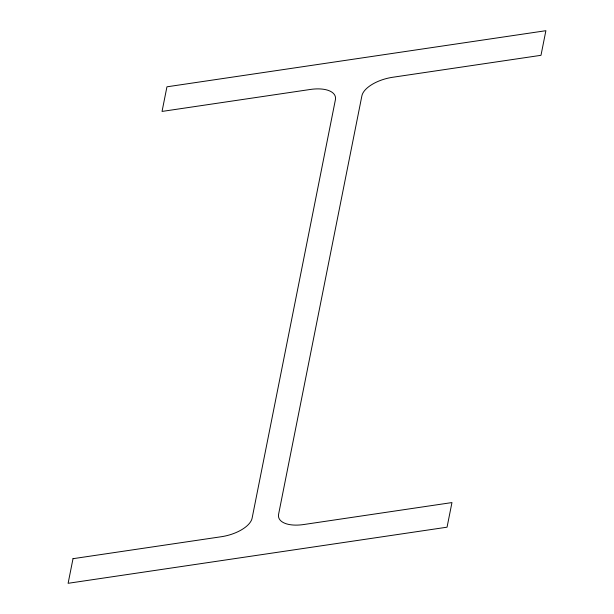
<?xml version="1.0" encoding="UTF-8"?>
<svg xmlns="http://www.w3.org/2000/svg" width="614" height="614" viewBox="0 0 614 614"><rect width="100%" height="100%" fill="white"/><g stroke="black" fill="none" stroke-linecap="round" stroke-linejoin="round"><path stroke-width="0.92" d="M73.012 558.686L68.116 583.3L447.053 527.188L451.958 502.574L303.646 524.54A28.781 13.6 -14.6 0 1 278.602 514.225L361.884 95.853A28.781 13.6 -14.6 0 1 392.676 77.272L540.988 55.314L545.884 30.7L166.947 86.812L162.042 111.426L310.354 89.46A28.781 13.6 -14.6 0 1 335.397 99.775L252.116 518.147A28.781 13.6 -14.6 0 1 221.324 536.728L73.012 558.686"/></g></svg>
